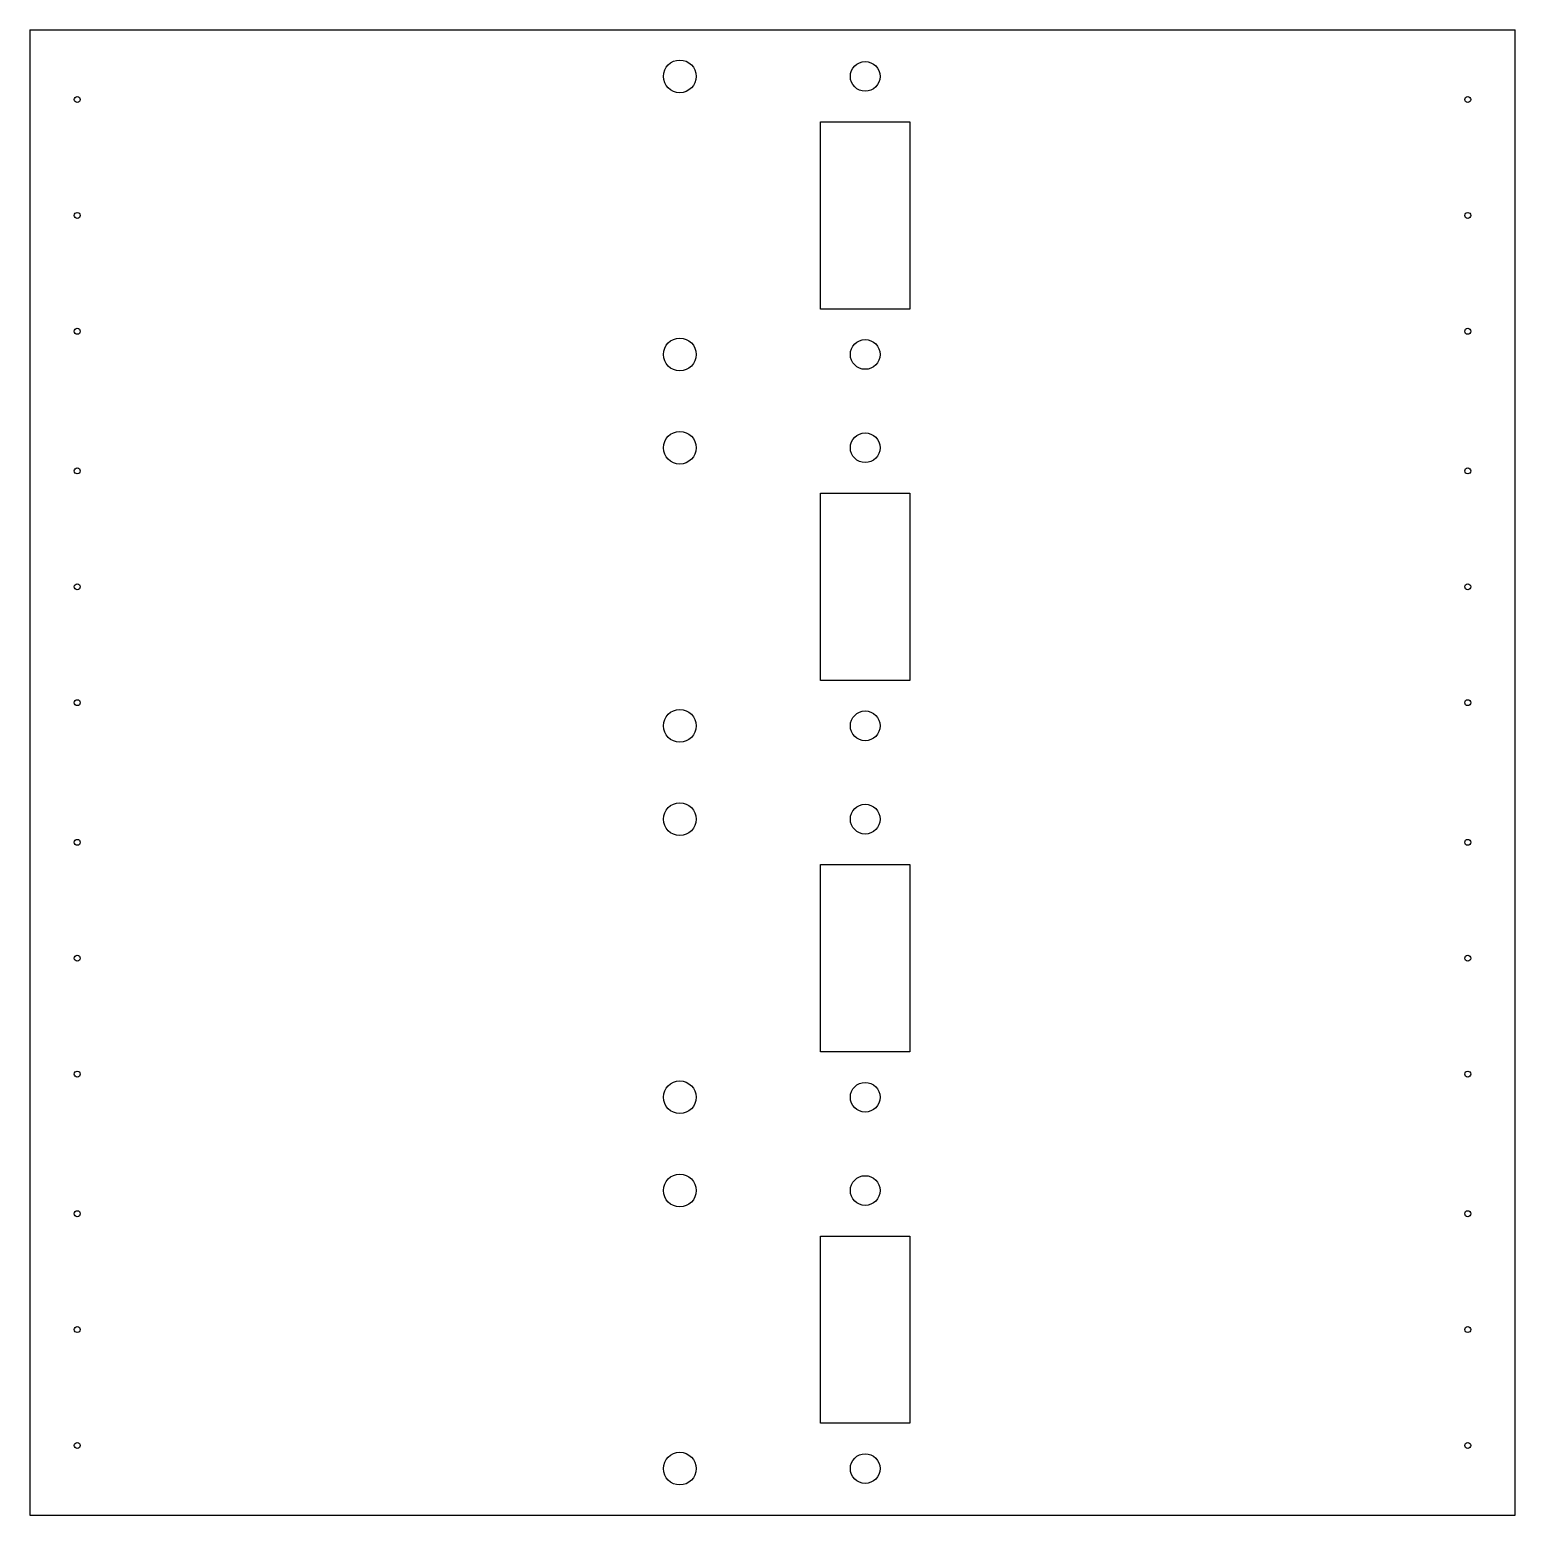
# Model space of a CAD drawing. Header units: millimetres. Extents: x 0 to 500, y 0 to 500.
import ezdxf

# ---------------------------------------------------------------- set-up
doc = ezdxf.new("R2010")
doc.units = ezdxf.units.MM
doc.layers.get('0').update_dxf_attribs({"lineweight": 25, "true_color": 0xffffff})

msp = doc.modelspace()

# ---------------------------------------------------------------- linework, layer by layer
for p, q in [((0, 500), (0, 0)), ((0, 500), (500, 500)), ((500, 0), (500, 500)), ((266.2, 469), (296.2, 469)), ((266.2, 406), (266.2, 469)), ((296.2, 469), (296.2, 406)), ((296.2, 406), (266.2, 406)), ((266.2, 344), (296.2, 344)), ((266.2, 281), (266.2, 344)), ((296.2, 344), (296.2, 281)), ((296.2, 281), (266.2, 281)), ((266.2, 219), (296.2, 219)), ((266.2, 156), (266.2, 219)), ((296.2, 219), (296.2, 156)), ((296.2, 156), (266.2, 156)), ((266.2, 94), (296.2, 94)), ((266.2, 31), (266.2, 94)), ((296.2, 94), (296.2, 31)), ((296.2, 31), (266.2, 31)), ((0, 0), (500, 0))]:
    msp.add_line(p, q)
for centre, radius in [((218.8, 484.3), 5.5), ((281.2, 484.3), 5), ((16, 476.5), 1), ((484, 476.5), 1), ((16, 437.5), 1), ((484, 437.5), 1), ((16, 398.5), 1), ((218.8, 390.7), 5.5), ((281.2, 390.7), 5), ((484, 398.5), 1), ((218.8, 359.3), 5.5), ((281.2, 359.3), 5), ((16, 351.5), 1), ((484, 351.5), 1), ((16, 312.5), 1), ((484, 312.5), 1), ((16, 273.5), 1), ((218.8, 265.7), 5.5), ((281.2, 265.7), 5), ((484, 273.5), 1), ((218.8, 234.3), 5.5), ((281.2, 234.3), 5), ((16, 226.5), 1), ((484, 226.5), 1), ((16, 187.5), 1), ((484, 187.5), 1), ((16, 148.5), 1), ((218.8, 140.7), 5.5), ((281.2, 140.7), 5), ((484, 148.5), 1), ((218.8, 109.3), 5.5), ((281.2, 109.3), 5), ((16, 101.5), 1), ((484, 101.5), 1), ((16, 62.5), 1), ((484, 62.5), 1), ((16, 23.5), 1), ((218.8, 15.7), 5.5), ((281.2, 15.7), 5), ((484, 23.5), 1)]:
    msp.add_circle(centre, radius)

doc.saveas('drawing.dxf')
